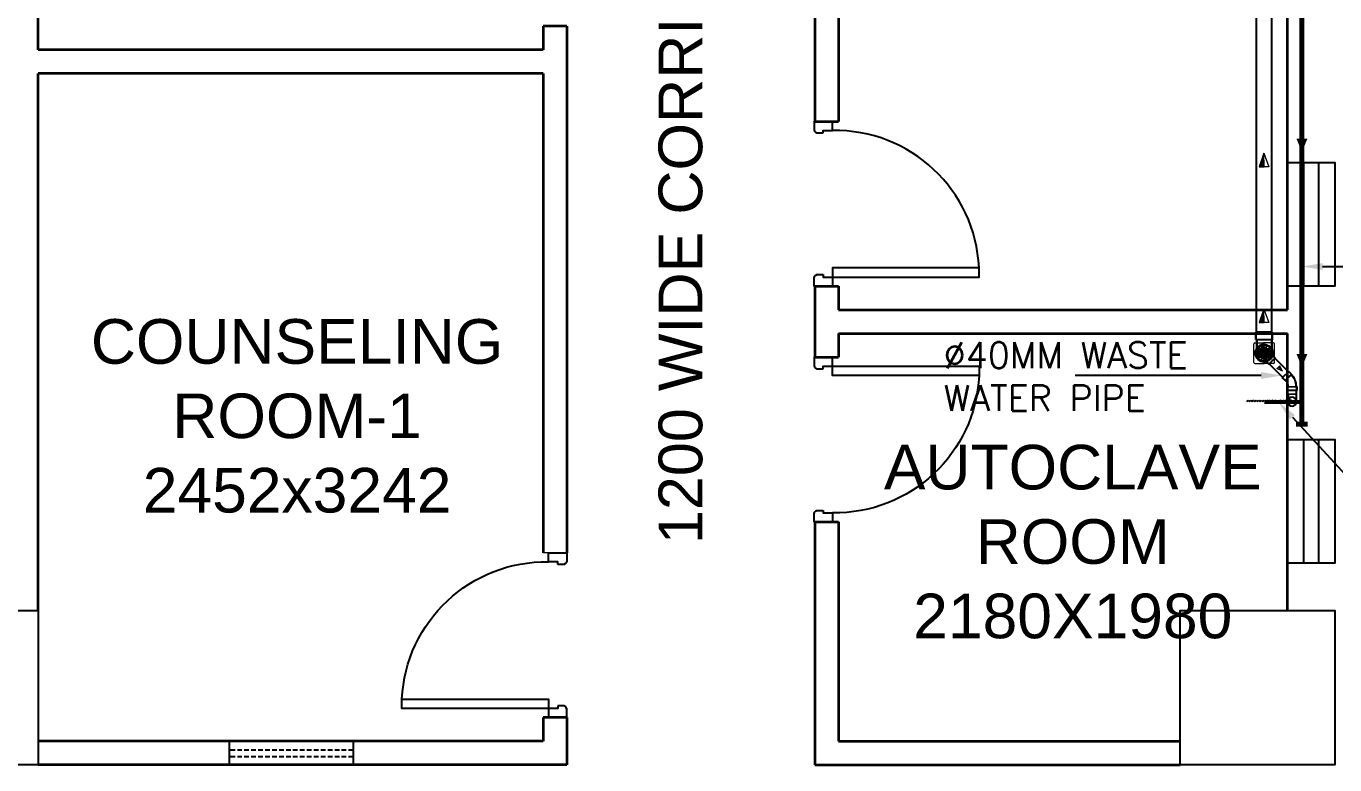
# Model space of a CAD drawing. Extents: x 3550807 to 4078732, y -628171 to -515859.
# Drawn here: x 3895018 to 3901370, y -528689 to -525101 of the extents above; entities that cross this region are included whole.
import ezdxf
from ezdxf import colors
from ezdxf.entities.mleader import LeaderData, LeaderLine
from ezdxf.enums import TextEntityAlignment as Align
from ezdxf.math import Vec2, Vec3

# ---------------------------------------------------------------- set-up
doc = ezdxf.new("R2010")
doc.units = 0
doc.header["$LTSCALE"] = 6
doc.header["$MEASUREMENT"] = 0
for name, pattern in [('AI9-LType1', [1.875, 1.25, -0.625]), ('CENTER2', [1.125, 0.75, -0.125, 0.125, -0.125]), ('HIDDEN', [0.375, 0.25, -0.125])]:
    doc.linetypes.add(name, pattern=pattern)
doc.layers.get('0').update_dxf_attribs({"linetype": 'CONTINUOUS'})
for name, color, linetype, lineweight in [('22-FTfix', 8, 'CONTINUOUS', 9), ('PHE-SP', 1, 'CONTINUOUS', 0), ('PL-WATER PIPING', 1, 'CONTINUOUS', 9), ('WALL', 10, 'CONTINUOUS', 35), ('WALL LINE', 7, 'CONTINUOUS', 35)]:
    doc.layers.add(name, color=color, linetype=linetype, lineweight=lineweight)
for name, color, linetype in [('COL', 5, 'CONTINUOUS'), ('DIM', 7, 'CONTINUOUS'), ('DOOR', 44, 'CONTINUOUS'), ('phe-text', 1, 'CONTINUOUS'), ('PL- WASTE PIPE', 6, 'CONTINUOUS'), ('PL-HOT WATER PIPE', 10, 'CONTINUOUS'), ('PL-SOIL PIPE', 1, 'CONTINUOUS'), ('Window', 161, 'CONTINUOUS')]:
    doc.layers.add(name, color=color, linetype=linetype)
doc.styles.add('ARIAL', font='arial.ttf')
doc.styles.add('ROMANS', font='romans.shx')
doc.styles.get("Standard").update_dxf_attribs({"font": 'SIMPLEX'})

# ---------------------------------------------------------------- blocks, each defined once
blk = doc.blocks.new('Z$W@#1841')
at = {"layer": 'DOOR', "color": 8}
blk.add_lwpolyline([(482.5, 633.2), (482.5, -167.4), (533, -167.4), (533, 633.2)], close=True, dxfattribs=at)
for points in [[(-254.1, -217.9), (-267.6, -217.9), (-267.6, -167.4), (-317.3, -167.4), (-317.3, -267.4), (-267.6, -267.4), (-267.6, -265.2, 0.414214), (-256.3, -253.9), (-254.1, -253.9)], [(519.5, -217.9), (533, -217.9), (533, -167.4), (582.7, -167.4), (582.7, -267.4), (533, -267.4), (533, -265.2, -0.414214), (521.7, -253.9), (519.5, -253.9)]]:
    blk.add_lwpolyline(points, format="xyb", close=True, dxfattribs=at)
blk.add_arc((518.4, -152.1), 786.1, 92.61772, 181.11293, dxfattribs=at)
blk = doc.blocks.new('1232')
at = {"layer": 'COL', "color": 8}
blk.add_lwpolyline([(-10795, 9195.2), (-10795, 9945.2), (-10045, 9945.2), (-10045, 9195.2)], close=True, dxfattribs=at)
at = {"layer": 'COL', "color": 8, "elevation": 0}
blk.add_lwpolyline([(-4500, 9195.2), (-4500, 9945.2), (-3750, 9945.2), (-3750, 9195.2)], close=True, dxfattribs=at)
at = {"layer": 'WALL', "color": 8, "linetype": 'ByBlock'}
for p, q in [((-10045, 12667.7), (-10045, 15910.2)), ((-3979.9, 11405.1), (-3980, 15910.2)), ((-6274.8, 14295.2), (-6274.8, 12320.1)), ((-6159.8, 14295.2), (-6159.8, 12320.1)), ((-7592.8, 12782.7), (-7592.8, 12667.7)), ((-7477.8, 12782.7), (-7592.8, 12782.7)), ((-7477.8, 12782.7), (-7477.8, 10225.2)), ((-7592.8, 12667.7), (-10045, 12667.7)), ((-7592.8, 12552.7), (-10045, 12552.7)), ((-10045, 9945.2), (-10045, 12552.7)), ((-7592.8, 12552.7), (-7592.8, 10225.2)), ((-6274.8, 12320.1), (-6159.8, 12320.1)), ((-6274.8, 11520.1), (-6274.8, 11175.1)), ((-6274.8, 11520.1), (-6159.8, 11520.1)), ((-6159.8, 11520.1), (-6159.8, 11405.1)), ((-6159.8, 11405.1), (-3980, 11405.1)), ((-6159.8, 11290.1), (-3980, 11290.1)), ((-6159.8, 11290.1), (-6159.8, 11175.1)), ((-3979.9, 9945.2), (-3979.9, 11290.1)), ((-6274.8, 11175.1), (-6159.8, 11175.1)), ((-6274.8, 10375.1), (-6274.8, 9195.2)), ((-6274.8, 10375.1), (-6159.8, 10375.1)), ((-6159.8, 10375.1), (-6159.8, 9310.2)), ((-7592.8, 9425.2), (-7592.8, 9310.2)), ((-7592.8, 9425.2), (-7592.8, 9310.2)), ((-7477.8, 9425.2), (-7592.8, 9425.2)), ((-7477.8, 9425.2), (-7477.8, 9195.2)), ((-7592.8, 9310.2), (-10045, 9310.2)), ((-6159.8, 9310.2), (-4500, 9310.2)), ((-7477.8, 9195.2), (-10045, 9195.2)), ((-6274.8, 9195.2), (-4500, 9195.2))]:
    blk.add_line(p, q, dxfattribs=at)
at = {"layer": 'WALL', "color": 8, "lineweight": 0}
blk.add_line((-7477.8, 10225.2), (-7592.8, 10225.2), dxfattribs=at)
at = {"layer": 'Window', "color": 8, "linetype": 'HIDDEN', "ltscale": 15}
for p, q in [((-8514.9, 9266.8), (-9114.9, 9266.8)), ((-8514.9, 9234.4), (-9114.9, 9234.4))]:
    blk.add_line(p, q, dxfattribs=at)
at = {"layer": 'Window', "color": 8, "linetype": 'Continuous'}
for points in [[(-3980, 12120.1), (-3750, 12120.1), (-3750, 11520.1), (-3980, 11520.1)], [(-3900, 12120.1), (-3830, 12120.1), (-3830, 11520.1), (-3900, 11520.1)], [(-3980, 10775.2), (-3750, 10775.2), (-3750, 10175.2), (-3980, 10175.2)], [(-3900, 10775.2), (-3830, 10775.2), (-3830, 10175.2), (-3900, 10175.2)]]:
    blk.add_lwpolyline(points, close=True, dxfattribs=at)
at = {"layer": 'Window', "color": 8, "linetype": 'Continuous', "elevation": 0}
blk.add_lwpolyline([(-9114.9, 9195.2), (-9114.9, 9310.2), (-8514.9, 9310.2), (-8514.9, 9195.2)], close=True, dxfattribs=at)
at = {"layer": 'DOOR', "color": 8, "linetype": 'Continuous', "yscale": 0.8888888889923692}
for p, xscale, zscale, rotation in [((-6040.1, 12038.1), 0.8888888889923692, 0.8888888889923692, 270), ((-6040.1, 10657.1), -0.8888888889923692, 0.8888888888759539, 270), ((-7715.5, 9943.1), -0.8888888889923692, 0.8888888888759539, 89.9999999999998)]:
    blk.add_blockref('Z$W@#1841', p, dxfattribs=dict(at, xscale=xscale, zscale=zscale, rotation=rotation))
at = {"layer": 'DIM', "color": 8, "style": 'ARIAL'}
blk.add_text('1200 WIDE CORRIDOR', height=212.5, rotation=90, dxfattribs=at).set_placement((-6756.8, 11875.2), align=Align.BOTTOM_CENTER)
at = {"layer": 'DIM', "color": 8, "char_height": 216.75, "width": 2086.034, "attachment_point": 5, "style": 'ARIAL'}
for s, insert in [('COUNSELING\\PROOM-1\\P2452x3242', (-8787.4, 10888.7)), ('AUTOCLAVE\\PROOM 2180X1980', (-5022.1, 10278.2))]:
    blk.add_mtext(s, dxfattribs=dict(at, insert=insert))
blk = doc.blocks.new('RISER UP 100')
at = {"color": 0, "linetype": 'Continuous'}
for p, q in [((-98.5, 60), (-148.5, 60)), ((-148.5, -60), (-148.5, 60)), ((-98.5, 60), (-93.5, 55)), ((-93.5, 55), (-24, 55)), ((-98.5, -60), (-148.5, -60)), ((-98.5, -60), (-93.5, -55)), ((-93.5, -55), (-24, -55))]:
    blk.add_line(p, q, dxfattribs=at)
at = {"color": 8, "linetype": 'Continuous', "lineweight": 0, "ltscale": 0.005}
for p, q in [((-98.5, 55), (-148.5, 55)), ((-98.5, -55), (-98.5, 55)), ((-98.5, 55), (-93.5, 50)), ((-93.5, -50), (-93.5, 50)), ((-93.5, 50), (-33.2, 50)), ((-98.5, -55), (-148.5, -55)), ((-98.5, -55), (-93.5, -50)), ((-93.5, -50), (-33.2, -50))]:
    blk.add_line(p, q, dxfattribs=at)
at = {"color": 8, "linetype": 'CENTER2', "lineweight": 0}
for p, q in [((-15, 0), (15, 0)), ((0, 15), (0, -15))]:
    blk.add_line(p, q, dxfattribs=at)
at = {"color": 0, "linetype": 'Continuous'}
blk.add_circle((0, 0), 60, dxfattribs=at)
at = {"color": 8, "linetype": 'Continuous', "lineweight": 0, "ltscale": 0.005}
blk.add_circle((0, 0), 55, dxfattribs=at)
at = {"color": 8, "linetype": 'Continuous', "lineweight": 0}
for centre, start, end in [((0, 27.5), 90, 270), ((0, -27.5), 270, 90)]:
    blk.add_arc(centre, 27.5, start, end, dxfattribs=at)
blk = doc.blocks.new('A$C525867A1')
at = {"layer": '22-FTfix', "color": 1, "lineweight": 0}
for p, q in [((-3.7, 76.6), (-40.1, 40.1)), ((76.4, 3.7), (3.3, 76.6)), ((-76.6, 3.5), (-40.1, 40.1)), ((42, 42.1), (-42, -42.1)), ((-3.5, -76.4), (-76.6, -3.4)), ((3.4, -76.4), (39.9, -39.8)), ((76.4, -3.3), (39.9, -39.8))]:
    blk.add_line(p, q, dxfattribs=at)
at = {"layer": '22-FTfix', "color": 1, "linetype": 'AI9-LType1', "lineweight": 0}
blk.add_line((42, -41.9), (-42.2, 42.1), dxfattribs=at)
at = {"layer": '22-FTfix', "color": 3, "lineweight": 0}
for p, q in [((-18.4, 18.3), (-39.5, -2.8)), ((-10.4, 10.4), (-35.8, -15.1)), ((-14.5, 14.5), (-35.7, -6.6)), ((-23.3, 23.2), (-32.4, 14)), ((-6.5, 6.5), (-31.9, -18.9)), ((-23.3, 23.2), (-14.1, 32.4)), ((-18.4, 18.3), (2.7, 39.5)), ((-14.5, 14.5), (6.6, 35.7)), ((-10.4, 10.4), (15, 35.8)), ((-6.5, 6.5), (18.9, 32)), ((-1.9, 1.2), (-1.5, 1.5)), ((-1.4, 0.7), (-1.9, 1.2)), ((-1.2, 1.9), (-1.5, 1.5)), ((-0.7, 1.4), (-1.2, 1.9)), ((1.2, 1.9), (0.7, 1.4)), ((1.9, 1.2), (1.2, 1.9)), ((1.9, 1.2), (1.4, 0.7)), ((5.2, 9.3), (24.6, 28.7)), ((6.5, -6.5), (31.9, 18.9)), ((9.2, 5.2), (28.6, 24.6)), ((10.4, -10.4), (35.8, 15.1)), ((14.5, -14.5), (35.7, 6.6)), ((18.4, -18.3), (39.5, 2.8)), ((-9.2, -5.2), (-28.6, -24.6)), ((-5.2, -9.3), (-24.6, -28.7)), ((6.5, -6.5), (-18.9, -32)), ((10.4, -10.4), (-15, -35.8)), ((14.5, -14.5), (-6.6, -35.7)), ((18.4, -18.3), (-2.7, -39.5)), ((-1.9, -1.2), (-1.4, -0.7)), ((-1.2, -1.9), (-1.9, -1.2)), ((-1.2, -1.9), (-0.7, -1.4)), ((1.2, -1.9), (0.7, -1.4)), ((1.2, -1.9), (1.5, -1.5)), ((1.9, -1.2), (1.4, -0.7)), ((1.9, -1.2), (1.5, -1.5)), ((23.3, -23.2), (14.1, -32.4)), ((23.3, -23.2), (32.4, -14))]:
    blk.add_line(p, q, dxfattribs=at)
at = {"layer": '22-FTfix', "color": 1, "lineweight": 0}
blk.add_circle((-0.1, 0.1), 49.4, dxfattribs=at)
at = {"layer": '22-FTfix', "color": 3, "lineweight": 0}
for centre, radius in [((0, 0), 45.2), ((-0.1, -0.1), 44.9), ((0, 0), 4.18), ((0, 0), 3.93)]:
    blk.add_circle(centre, radius, dxfattribs=at)
at = {"layer": '22-FTfix', "color": 1, "lineweight": 0}
for points in [[(3.3, 76.6), (1.4, 78.5), (-1.8, 78.5), (-3.7, 76.6)], [(-76.6, 3.5), (-78.5, 1.6), (-78.5, -1.5), (-76.6, -3.4)], [(76.4, -3.3), (78.3, -1.4), (78.3, 1.8), (76.4, 3.7)], [(-3.5, -76.4), (-1.6, -78.3), (1.5, -78.3), (3.4, -76.4)]]:
    blk.add_open_spline(points, degree=3, dxfattribs=at)
for points in [[(-35.3, 35.2), (-54.6, 15.8), (-54.6, -15.7), (-35.2, -35), (-15.8, -54.4), (15.7, -54.4), (35, -35)], [(-35.3, 35.2), (-15.9, 54.6), (15.5, 54.6), (35, 35.3), (54.4, 15.9), (54.4, -15.6), (35, -35)]]:
    blk.add_open_spline(points, degree=3, knots=[0, 0, 0, 0, 1, 1, 1, 2, 2, 2, 2], dxfattribs=at)
at = {"layer": '22-FTfix', "color": 3, "lineweight": 0}
for points in [[(-36.8, 17.1), (-37.4, 15.7), (-36.8, 14.1), (-35.5, 13.5), (-34.4, 13), (-33.2, 13.2), (-32.4, 14)], [(-14.1, 32.4), (-13, 33.4), (-13, 35.2), (-14.1, 36.2), (-14.9, 37), (-16.1, 37.2), (-17.2, 36.7)], [(6.6, 35.7), (7.6, 36.7), (7.6, 38.5), (6.6, 39.5), (5.5, 40.6), (3.8, 40.6), (2.7, 39.5)], [(5.2, 9.3), (4.1, 8.1), (4.1, 6.3), (5.2, 5.2), (6.3, 4.1), (8.1, 4.1), (9.2, 5.2)], [(18.9, 32), (19.9, 33), (19.9, 34.8), (18.9, 35.8), (17.8, 36.9), (16.1, 36.9), (15, 35.8)], [(28.6, 24.6), (29.7, 25.7), (29.7, 27.6), (28.6, 28.7), (27.5, 29.8), (25.7, 29.8), (24.6, 28.7)], [(35.8, 15.1), (36.8, 16.2), (36.8, 17.9), (35.8, 18.9), (34.7, 20), (33, 20), (31.9, 18.9)], [(39.5, 2.8), (40.6, 3.9), (40.5, 5.6), (39.5, 6.6), (38.4, 7.7), (36.7, 7.7), (35.7, 6.6)], [(-39.5, -2.8), (-40.6, -3.9), (-40.5, -5.6), (-39.5, -6.6), (-38.4, -7.7), (-36.7, -7.7), (-35.7, -6.6)], [(-35.8, -15.1), (-36.8, -16.2), (-36.8, -17.9), (-35.8, -18.9), (-34.7, -20), (-33, -20), (-31.9, -18.9)], [(-28.6, -24.6), (-29.7, -25.7), (-29.7, -27.6), (-28.6, -28.7), (-27.5, -29.8), (-25.7, -29.8), (-24.6, -28.7)], [(-18.9, -32), (-19.9, -33), (-19.9, -34.8), (-18.9, -35.8), (-17.8, -36.9), (-16.1, -36.9), (-15, -35.8)], [(-5.2, -9.3), (-4.1, -8.1), (-4.1, -6.3), (-5.2, -5.2), (-6.3, -4.1), (-8.1, -4.1), (-9.2, -5.2)], [(-6.6, -35.7), (-7.6, -36.7), (-7.6, -38.4), (-6.6, -39.5), (-5.5, -40.6), (-3.8, -40.6), (-2.7, -39.5)], [(14.1, -32.4), (13, -33.4), (13, -35.1), (14.1, -36.2), (14.9, -37), (16.1, -37.2), (17.2, -36.7)], [(36.8, -17.1), (37.4, -15.7), (36.8, -14.1), (35.5, -13.5), (34.4, -13), (33.2, -13.2), (32.4, -14)]]:
    blk.add_open_spline(points, degree=3, knots=[0, 0, 0, 0, 1, 1, 1, 2, 2, 2, 2], dxfattribs=at)
for points in [[(-28.7, 28.6), (-32, 25.3), (-34.8, 21.4), (-36.8, 17.1)], [(-17.2, 36.7), (-21.4, 34.7), (-25.3, 32), (-28.7, 28.6)], [(-1.4, -0.7), (-1, -0.3), (-1, 0.3), (-1.4, 0.7)], [(-0.7, 1.4), (-0.3, 1), (0.3, 1), (0.7, 1.4)], [(1.4, 0.7), (1, 0.3), (1, -0.3), (1.4, -0.7)], [(0.7, -1.4), (0.3, -1), (-0.3, -1), (-0.7, -1.4)], [(17.2, -36.7), (21.4, -34.7), (25.3, -32), (28.7, -28.6)], [(28.7, -28.6), (32, -25.3), (34.8, -21.4), (36.8, -17.1)]]:
    blk.add_open_spline(points, degree=3, dxfattribs=at)
blk = doc.blocks.new('G$C6D3250BF')
at = {"layer": 'PL- WASTE PIPE', "linetype": 'ByBlock', "ltscale": 5, "xscale": -0.08841918452952499, "yscale": 0.08841918454157253, "zscale": 0.08841918448567115, "rotation": 225.0593839872961}
blk.add_blockref('A$C525867A1', (0, 0), dxfattribs=at)
blk = doc.blocks.new('A$C0B1B3CFA')
at = {"layer": 'PHE-SP'}
h = blk.add_hatch(color=7, dxfattribs=at)
h.dxf.hatch_style = 1
h.paths.add_polyline_path([(-0.0495, 0.0226), (-0.0495, 0), (0.0124, 0)])
at = {"layer": 'PHE-SP', "color": 7}
for points in [[(-0.0495, 0), (0.0124, 0), (-0.0495, 0.0226), (-0.0495, 0)], [(-0.0495, 0), (0.0124, 0), (-0.0495, -0.0226), (-0.0495, 0)]]:
    blk.add_lwpolyline(points, dxfattribs=at)
blk = doc.blocks.new('Z$W@#3BD47561')
at = {"layer": 'PHE-SP', "xscale": 49.00933755098914, "yscale": 49.00933755098914, "zscale": 49.00933755098914, "rotation": 270}
blk.add_blockref('A$C0B1B3CFA', (0, 0), dxfattribs=at)
blk = doc.blocks.new('Z$W@#4AA511D8')
at = {"layer": 'phe-text', "linetype": 'ByBlock', "lineweight": -2, "ltscale": 0.5, "xscale": 0.0244727334018079, "yscale": 0.0244727334018079, "zscale": 0.0244727334018079, "rotation": 270}
blk.add_blockref('Z$W@#3BD47561', (0.0148, 0), dxfattribs=at)
blk = doc.blocks.new('100 ELBOW')
at = {"color": 0, "linetype": 'Continuous'}
for p, q in [((-77, 1), (-86, -8)), ((72, 61), (67, 55)), ((72, 61), (124, 61)), ((124, 61), (124, -61)), ((-94, -8), (-131, -44)), ((-131, -44), (-44, -131)), ((-94, -8), (-86, -8)), ((-8, -94), (-44, -131)), ((0, -78), (-8, -86)), ((-8, -94), (-8, -86)), ((72, -61), (66, -55)), ((72, -61), (124, -61))]:
    blk.add_line(p, q, dxfattribs=at)
at = {"color": 8, "linetype": 'Continuous', "lineweight": 0, "ltscale": 0.005}
for p, q in [((75, 55), (69, 49)), ((69, -49), (69, 49)), ((75, -55), (75, 55)), ((75, 55), (124, 55)), ((-92, -14), (-126, -49)), ((-92, -14), (-14, -92)), ((-92, -14), (-83, -14)), ((-83, -14), (-14, -83)), ((-14, -92), (-49, -126)), ((-4, -74), (-14, -83)), ((-14, -92), (-14, -83)), ((75, -55), (69, -49)), ((75, -55), (124, -55))]:
    blk.add_line(p, q, dxfattribs=at)
at = {"color": 8, "linetype": 'Continuous', "ltscale": 0.005}
blk.add_line((-72, -3), (-73, -4), dxfattribs=at)
at = {"color": 8, "linetype": 'Continuous', "lineweight": 0, "ltscale": 0.005}
for centre, radius, start, end in [((62, -148), 198, 87.8618, 137.18), ((61, -147), 98.2, 85.3383, 131.766)]:
    blk.add_arc(centre, radius, start, end, dxfattribs=at)
at = {"color": 0, "linetype": 'Continuous'}
for centre, radius, start, end in [((62, -148), 204, 88.5977, 133.0508), ((61, -147), 92.3, 86.6643, 131.6643)]:
    blk.add_arc(centre, radius, start, end, dxfattribs=at)
blk = doc.blocks.new('aa')
at = {"layer": 'PL- WASTE PIPE', "color": 4, "ltscale": 5}
for p, q in [((-2.73, 0.11), (-2.56, -0.11)), ((-2.56, -0.11), (-2.35, 0.11)), ((-2.35, 0.11), (-2.18, -0.11)), ((-2.18, -0.11), (-1.97, 0.11)), ((-1.97, 0.11), (-1.81, -0.11)), ((-1.81, -0.11), (-1.6, 0.11)), ((-1.6, 0.11), (-1.43, -0.11)), ((-1.43, -0.11), (-1.22, 0.11)), ((-1.22, 0.11), (-1.05, -0.11)), ((-1.05, -0.11), (-0.84, 0.11)), ((-0.84, 0.11), (-0.67, -0.11)), ((-0.67, -0.11), (-0.46, 0.11)), ((-0.46, 0.11), (-0.29, -0.11)), ((-0.29, -0.11), (-0.08, 0.11)), ((-0.08, 0.11), (0.08, -0.11)), ((0.08, -0.11), (0.29, 0.11)), ((0.29, 0.11), (0.46, -0.11)), ((0.46, -0.11), (0.67, 0.11)), ((0.67, 0.11), (0.84, -0.11)), ((0.84, -0.11), (1.05, 0.11)), ((1.05, 0.11), (1.22, -0.11)), ((1.22, -0.11), (1.43, 0.11)), ((1.43, 0.11), (1.6, -0.11)), ((1.6, -0.11), (1.81, 0.11)), ((1.81, 0.11), (1.97, -0.11)), ((1.97, -0.11), (2.18, 0.11)), ((2.18, 0.11), (2.35, -0.11)), ((2.35, -0.11), (2.56, 0.11)), ((2.56, 0.11), (2.73, -0.11)), ((2.73, -0.11), (2.94, 0.11)), ((2.94, 0.11), (3.11, -0.11)), ((3.11, -0.11), (3.32, 0.11)), ((3.32, 0.11), (3.49, -0.11)), ((3.49, -0.11), (3.7, 0.11))]:
    blk.add_line(p, q, dxfattribs=at)

msp = doc.modelspace()

# ---------------------------------------------------------------- linework, layer by layer
at = {"layer": 'PL- WASTE PIPE', "linetype": 'ByBlock', "ltscale": 5}
for p, q in [((3900989.1, -526588.3), (3900989.1, -522538.7)), ((3901064.1, -526588.3), (3901064.1, -522538.7))]:
    msp.add_line(p, q, dxfattribs=at)
at = {"layer": 'PL- WASTE PIPE', "color": 4, "linetype": 'ByBlock', "ltscale": 5}
for p, q in [((3901050.7, -526741.7), (3901116.9, -526807.8)), ((3901079, -526713.4), (3901145.3, -526779.6))]:
    msp.add_line(p, q, dxfattribs=at)
at = {"layer": 'PL-HOT WATER PIPE', "color": 11, "true_color": 0xf75178, "const_width": 25}
for points in [[(3900428.9, -521722.7), (3900428.9, -521997), (3901210.3, -521997), (3901210.3, -527034.4)], [(3901182, -527034.4), (3901238.5, -527034.4)]]:
    msp.add_lwpolyline(points, dxfattribs=at)
at = {"layer": 'PL-HOT WATER PIPE', "color": 11, "true_color": 0xff785c, "const_width": 20}
msp.add_lwpolyline([(3901210.3, -526926.9), (3901027.8, -526926.9)], dxfattribs=at)
at = {"layer": 'PL-WATER PIPING', "color": 61, "true_color": 0xd8e58c}
for points in [[(3901210.3, -525647.6, 53.3, 0, 0), (3901210.3, -525712.4, 0, 0, 0)], [(3901210.3, -526692.9, 53.3, 0, 0), (3901210.3, -526757.7, 0, 0, 0)]]:
    msp.add_lwpolyline(points, format="xyseb", dxfattribs=at)

# ---------------------------------------------------------------- block references
at = {"linetype": 'ByBlock'}
msp.add_blockref('1232', (3905120.1, -537884), dxfattribs=at)
at = {"layer": 'PL- WASTE PIPE', "linetype": 'ByBlock', "ltscale": 5, "xscale": -0.6804665603485838, "yscale": 0.6804665603485838, "zscale": 0.6804665595408722, "rotation": 89.99999999999974}
msp.add_blockref('RISER UP 100', (3901026.7, -526689.3), dxfattribs=at)
at = {"layer": 'PL- WASTE PIPE', "color": 4, "linetype": 'ByBlock', "ltscale": 5}
for name, p, xscale, yscale, zscale, rotation in [('RISER UP 100', (3901026.7, -526689.3), -0.3637807491883915, 0.3637807491883917, 0.3637807487565851, 315.0083907360718), ('100 ELBOW', (3901162.8, -526825.7), 0.3636363632719106, 0.3636363639668352, 0.3636363635952907, 269.8159451268401), ('RISER UP 100', (3901162.7, -526924.6), -0.3637807491883915, 0.3637807491883917, 0.3637807487565851, 90.0083907360717)]:
    msp.add_blockref(name, p, dxfattribs=dict(at, xscale=xscale, yscale=yscale, zscale=zscale, rotation=rotation))
at = {"layer": 'PL- WASTE PIPE', "linetype": 'ByBlock', "xscale": -34.18592693661901, "yscale": 34.18592693661901, "zscale": 34.18592693661901, "rotation": 180}
msp.add_blockref('aa', (3901036.3, -526920.9), dxfattribs=at)
at = {"layer": 'PL-SOIL PIPE', "color": 1, "linetype": 'Continuous'}
for p, xscale, yscale, zscale, rotation in [((3901026.2, -525718.7), 876.8658294741393, 876.8658294741393, 876.8658294741393, 270.1299954999209), ((3901026.2, -526475.1), 876.8658294741393, 876.8658294741393, 876.8658294741393, 270.1299954999209), ((3901115.7, -526776.8), 368.8935589147082, 368.8935589147082, 368.8935589147082, 135.3074931846617)]:
    msp.add_blockref('Z$W@#4AA511D8', p, dxfattribs=dict(at, xscale=xscale, yscale=yscale, zscale=zscale, rotation=rotation))
at = {"layer": 'WALL LINE', "xscale": -10.00000000046566, "yscale": 10.00000000046566, "zscale": 10.00000000046566, "rotation": 180}
msp.add_blockref('G$C6D3250BF', (3901026.7, -526689.3), dxfattribs=at)

# ---------------------------------------------------------------- texts
at = {"layer": 'PL- WASTE PIPE', "color": 4, "linetype": 'ByBlock', "ltscale": 5, "insert": (3899471.2, -526636.8), "char_height": 125, "width": 1332.591, "attachment_point": 1, "style": 'ROMANS'}
msp.add_mtext('%%c40MM WASTE WATER PIPE', dxfattribs=at)

# ---------------------------------------------------------------- leaders
at = {"layer": 'PL- WASTE PIPE', "color": 4, "linetype": 'ByBlock', "ltscale": 5}
ml = msp.add_multileader_mtext('Standard', dxfattribs=at)
ml.set_content(' ', color=4)
ml.set_leader_properties()
ml.build(insert=Vec2(0, 0))
ml.multileader.update_dxf_attribs({"text_right_attachment_type": 6, "dogleg_length": 341.6, "arrow_head_size": 100})
ctx = ml.context
ctx.base_point, ctx.char_height, ctx.arrow_head_size, ctx.landing_gap_size, ctx.plane_origin, ctx.plane_x_axis = Vec3(3900190.1, -526797.9), 100, 100, 50, Vec3(3901185.3, -526797.9), Vec3(-1, 0)
ctx.right_attachment = 6
notes = []
notes.append((ctx, [(0, (1, 1, 0), (3900531.7, -526797.9), (-1, 0), 341.6, [(0, [(3901112.2, -526797.9)], 0, [])])]))
ctx.mtext.insert, ctx.mtext.flow_direction = Vec3(3900049.7, -526737.9), 5
at = {"layer": 'PL-HOT WATER PIPE', "color": 11}
ml = msp.add_multileader_mtext('Standard', dxfattribs=at)
ml.set_content(' ', color=(247, 81, 120))
ml.set_leader_properties()
ml.build(insert=Vec2(0, 0))
ml.multileader.update_dxf_attribs({"text_right_attachment_type": 6, "dogleg_length": 481.5, "arrow_head_size": 100})
ctx = ml.context
ctx.base_point, ctx.char_height, ctx.arrow_head_size, ctx.landing_gap_size, ctx.plane_origin = Vec3(3902131.7, -526268.7), 100, 100, 50, Vec3(3900996.6, -526268.7)
ctx.right_attachment = 6
notes.append((ctx, [(0, (1, 1, 0), (3901650.2, -526268.7), (1, 0), 481.5, [(0, [(3901210.3, -526268.7)], 0, [])])]))
ctx.mtext.insert, ctx.mtext.flow_direction = Vec3(3902181.7, -526208.7), 5
ml = msp.add_multileader_mtext('Standard', dxfattribs=at)
ml.set_content(' ', color=(255, 120, 92))
ml.set_leader_properties()
ml.build(insert=Vec2(0, 0))
ml.multileader.update_dxf_attribs({"text_right_attachment_type": 6, "dogleg_length": 481.5, "arrow_head_size": 100})
ctx = ml.context
ctx.base_point, ctx.char_height, ctx.arrow_head_size, ctx.landing_gap_size, ctx.plane_origin = Vec3(3901923.3, -527301.9), 100, 100, 50, Vec3(3900788.2, -527301.9)
ctx.right_attachment = 6
notes.append((ctx, [(0, (1, 1, 0), (3901441.7, -527301.9), (1, 0), 481.5, [(0, [(3901096.1, -526926.9)], 0, [])])]))
ctx.mtext.insert, ctx.mtext.flow_direction = Vec3(3901973.3, -527241.9), 5
for ctx, leaders in notes:
    for number, flags, end, landing, length, lines in leaders:
        leader = LeaderData()
        leader.index, (leader.has_last_leader_line, leader.has_dogleg_vector, leader.attachment_direction) = number, flags
        leader.last_leader_point, leader.dogleg_vector, leader.dogleg_length = Vec3(end), Vec3(landing), length
        for number, points, colour, breaks in lines:
            line = LeaderLine()
            line.index, line.vertices, line.color, line.breaks = number, Vec3.list(points), colors.encode_raw_color(colour), breaks
            leader.lines.append(line)
        ctx.leaders.append(leader)

doc.saveas('drawing.dxf')
